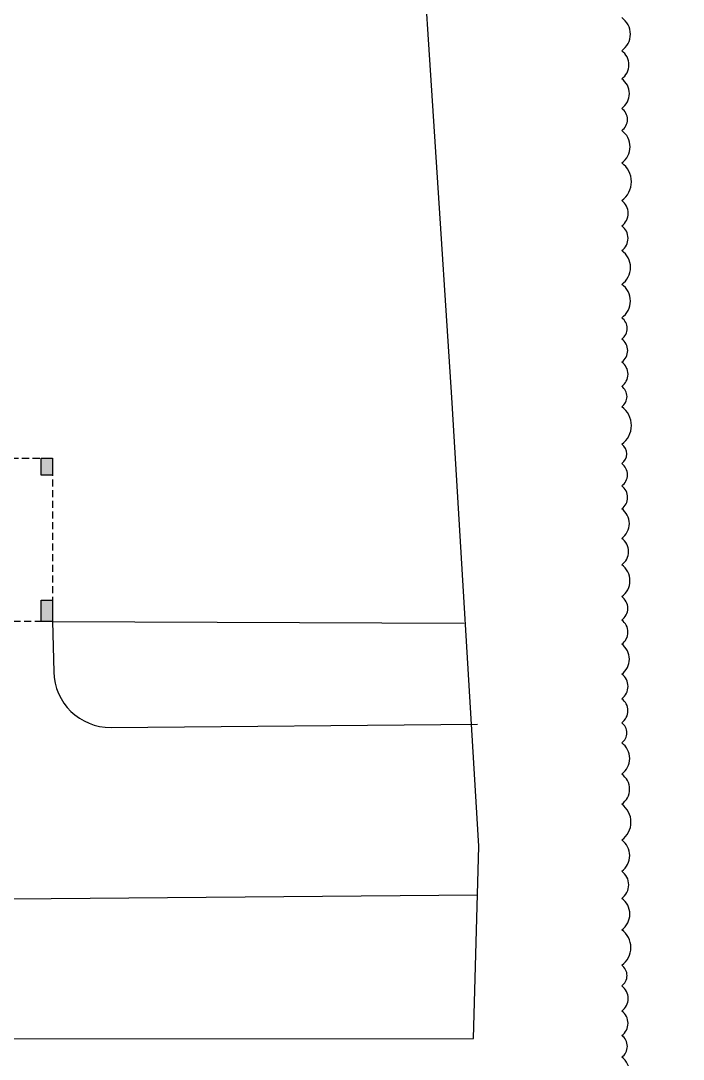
# Model space of a CAD drawing. Header units: metres. Extents: x 325971 to 582574, y 4156069 to 4412673.
# Drawn here: x 476943 to 479273, y 4267948 to 4271602 of the extents above; entities that cross this region are included whole.
import ezdxf

# ---------------------------------------------------------------- set-up
doc = ezdxf.new("R2010")
doc.units = ezdxf.units.M
doc.linetypes.add('( Hidden )', pattern=[0.375, 0.25, -0.125])
doc.layers.get('0').update_dxf_attribs({"color": 5, "lineweight": 0})
for name, color, linetype in [('0_IFC_Elevation_5', 252, 'Continuous'), ('0_IFC_Hatch_Structure', 251, 'Continuous'), ('1_IFC_Concrete_Section', 50, 'Continuous')]:
    doc.layers.add(name, color=color, linetype=linetype)

# ---------------------------------------------------------------- blocks, each defined once
blk = doc.blocks.new('A$Cf909af23')
at = {"layer": '0_IFC_Hatch_Structure'}
h = blk.add_hatch(color=256, dxfattribs=at)
h.dxf.hatch_style = 1
h.paths.add_polyline_path([(0, -60), (-40, -60), (-40, 0), (0, 0)])
h = blk.add_hatch(color=256, dxfattribs=at)
h.dxf.hatch_style = 1
h.paths.add_polyline_path([(0, -575), (-40, -575), (-40, -500), (0, -500)])
at = {"layer": '0_IFC_Hatch_Structure', "linetype": '( Hidden )', "ltscale": 100}
blk.add_lwpolyline([(-1270, 0), (0, 0), (0, -575), (-1270, -575)], dxfattribs=at)
at = {"layer": '1_IFC_Concrete_Section'}
for points in [[(0, -60), (-40, -60), (-40, 0), (0, 0)], [(0, -575), (-40, -575), (-40, -500), (0, -500)]]:
    blk.add_lwpolyline(points, close=True, dxfattribs=at)
blk = doc.blocks.new('arazi')
at = {"layer": '0_IFC_Elevation_5', "elevation": -128301.8}
blk.add_lwpolyline([(-7.2, 467.8), (4626.9, 507.2)], dxfattribs=at)
at = {"layer": '1_IFC_Concrete_Section'}
blk.add_blockref('A$Cf909af23', (3132.3, 2043.6), dxfattribs=at)
at = {"color": 40, "true_color": 0xf8d731}
blk.add_lwpolyline([(0, 0), (4612.8, 1.2), (4631.7, 678.4), (4536.9, 2257.5), (4422.1, 4022.2), (4174.6, 5779.4), (3877.1, 7296.2), (3736, 8016.1), (2033.5, 7531.4), (1550.1, 7392.8), (1011.2, 7236.9), (11.9, 6947.9), (3.5, 3479.4), (0, 0)], close=True, dxfattribs=at)
at = {"layer": '0_IFC_Elevation_5'}
blk.add_lwpolyline([(3132.3, 1468.6), (4580.1, 1462.7)], dxfattribs=at)
blk.add_lwpolyline([(3132.3, 1468.6), (3136.3, 1291.8, 0.410234), (3337.9, 1096.2), (4626.9, 1107.2)], format="xyb", dxfattribs=at)

msp = doc.modelspace()

# ---------------------------------------------------------------- linework, layer by layer
msp.add_circle((454272.5, 4284370.8, -128301.8), 128301.9)
at = {"layer": '1_IFC_Concrete_Section'}
msp.add_lwpolyline([(479056.1, 4267845.6, 0.520567), (479056.1, 4267955.2, 0.520567), (479056.1, 4268031.7, 0.520567), (479056.1, 4268117.6, 0.520567), (479056.1, 4268206, 0.520567), (479056.1, 4268278.9, 0.520567), (479056.1, 4268403.4, 0.520567), (479056.1, 4268514, 0.520567), (479056.1, 4268609.8, 0.520567), (479056.1, 4268719.5, 0.520567), (479056.1, 4268845.1, 0.520567), (479056.1, 4268951.5, 0.520567), (479056.1, 4269061, 0.520567), (479056.1, 4269132, 0.520567), (479056.1, 4269216.7, 0.520567), (479056.1, 4269303.2, 0.520567), (479056.1, 4269408.2, 0.520567), (479056.1, 4269493.3, 0.520567), (479056.1, 4269575.6, 0.520567), (479056.1, 4269687.5, 0.520567), (479056.1, 4269780.8, 0.520567), (479056.1, 4269884.4, 0.520567), (479056.1, 4269965, 0.520567), (479056.1, 4270044.1, 0.520567), (479056.1, 4270111.7, 0.520567), (479056.1, 4270243.6, 0.520567), (479056.1, 4270315.6, 0.520567), (479056.1, 4270401, 0.520567), (479056.1, 4270482, 0.520567), (479056.1, 4270557, 0.520567), (479056.1, 4270674.4, 0.520567), (479056.1, 4270793.5, 0.520567), (479056.1, 4270880, 0.520567), (479056.1, 4270969.4, 0.520567), (479056.1, 4271101.6, 0.520567), (479056.1, 4271215.5, 0.520567), (479056.1, 4271293.7, 0.520567), (479056.1, 4271397.6, 0.520567), (479056.1, 4271496.1, 0.520567), (479056.1, 4271613.3, 0.520567)], format="xyb", dxfattribs=at)

# ---------------------------------------------------------------- next in the draw order: block references
msp.add_blockref('arazi', (473922.1, 4268019.4), dxfattribs=at)

doc.saveas('drawing.dxf')
